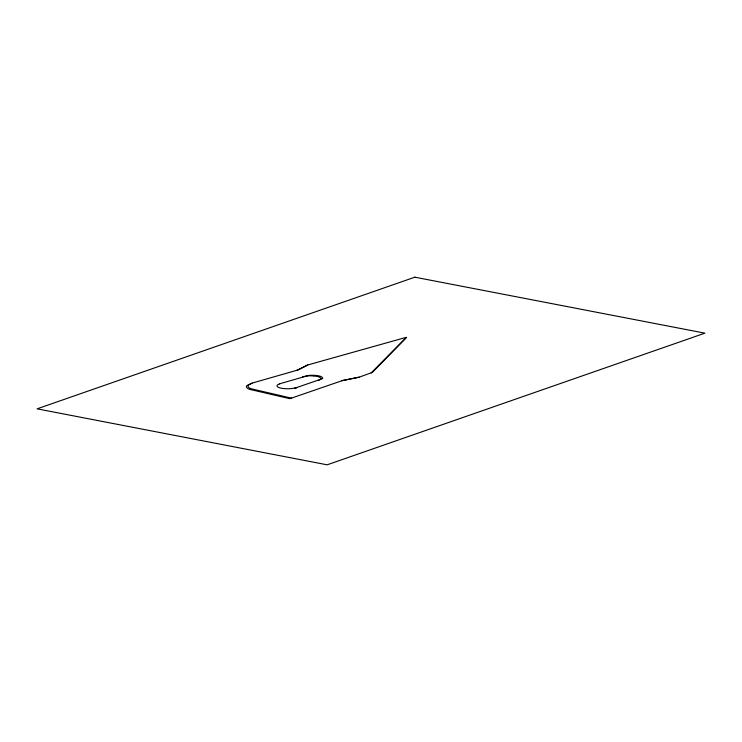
<?xml version="1.0" encoding="UTF-8"?>
<svg xmlns="http://www.w3.org/2000/svg" width="742" height="742" viewBox="0 0 742 742"><rect width="100%" height="100%" fill="white"/><g stroke="black" fill="none" stroke-linecap="round" stroke-linejoin="round"><path stroke-width="1.11" d="M371.13 372.92L406.597 337.276L372.28 372.447L359.1 377.186L341.914 380.739M405.902 337.434L307.791 364.962L298.293 369.887L253.17 382.789A12.521 3.367 -4.9 0 0 252.095 383.122L247.151 385.404A15.712 4.229 -4.9 0 0 246.483 387.194L247.42 388.261A22.149 5.955 -4.9 0 0 249.674 389.365L289.825 398.677L342.841 380.423L359.1 377.186M296.976 370.258L307.791 364.962M252.095 383.122L248.774 384.857A15.758 4.239 -4.9 0 0 248.116 386.647L249.052 387.723A22.325 6.001 -4.9 0 0 251.325 388.827L291.671 398.194M250.471 383.679L251.315 383.41M295.529 387.936L322.38 378.726A10.583 2.847 -4.9 0 0 322.603 377.724L321.574 376.806A15.768 4.239 -4.9 0 0 315.656 375.406L312.141 375.257A10.369 2.792 -4.9 0 0 308.524 375.461L279.558 383.827M296.921 387.556L291.847 388.539A11.455 3.079 -4.9 0 1 287.915 388.771L284.64 388.66A15.665 4.211 -4.9 0 1 277.731 386.962L276.998 386.081A11.111 2.987 -4.9 0 1 277.61 384.838L279.929 383.707M318.383 380.479L320.59 379.255A10.546 2.838 -4.9 0 0 320.813 378.253L319.793 377.335A15.628 4.202 -4.9 0 0 313.894 375.944M302.653 376.778L306.789 375.999A10.351 2.782 -4.9 0 1 310.397 375.795L313.903 375.944M294.63 388.224L296.42 387.704M414.834 277.183L37.1 408.842L327.166 464.817L704.9 333.158L414.834 277.183"/></g></svg>
